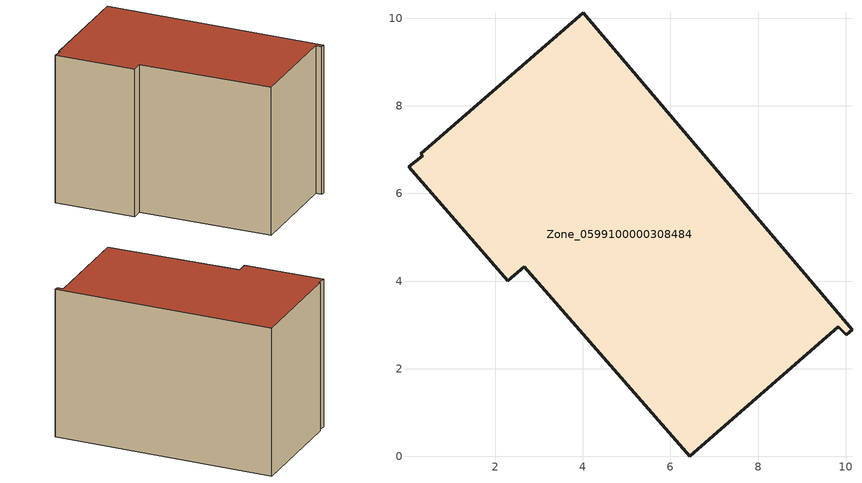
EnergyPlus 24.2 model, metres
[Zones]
Zone_0599100000308484
 floor ground (C_G): 6.44,0 2.66,4.33 2.29,4.01 0.02,6.61 0.35,6.86 0.3,6.9 4.01,10.13 10.14,2.89 10.01,2.78 9.83,2.96 z0
 wall outside (C_F): 2.66,4.33 6.44,0 9.83,2.96 10.01,2.78 10.14,2.89 4.01,10.13 0.3,6.9 0.35,6.86 0.02,6.61 2.29,4.01 2.66,4.33 z0:6.45
 roof outside (C_R): 0.3,6.9 0.35,6.86 0.02,6.61 2.29,4.01 2.66,4.33 6.44,0 9.83,2.96 10.01,2.78 10.14,2.89 4.01,10.13 z6.45
[BUILDING]
Pand.0599100000308484: North Axis=0; Terrain=City; Loads Convergence Tolerance Value=0.04; Temperature Convergence Tolerance Value=0.4; Solar Distribution=FullExterior; Maximum Number of Warmup Days=25; Minimum Number of Warmup Days=1
[Site:Location]
Rotterdam.The.Hague.AP_ZH_NLD Design_Conditions: Latitude=51.96; Longitude=4.45; Time Zone=1; Elevation=-4.5
[SITE:GROUNDTEMPERATURE:BUILDINGSURFACE]
18, 18, 18, 18, 18, 18, 18, 18, 18, 18, 18, 18
[MATERIAL] Thermal Absorptance=0.9; Solar Absorptance=0.7; Visible Absorptance=0.7
Name | Roughness | Thickness | Conductivity | Density | Specific Heat
G.TC.1946 | MediumSmooth | 0.15 | 1 | 540 | 1210
F.TC.1946 | Rough | 0.3 | 0.857143 | 1920 | 840
R.TC.1946 | MediumRough | 0.2 | 0.909091 | 1500 | 1000
[CONSTRUCTION]
C_G: G.TC.1946
C_F: F.TC.1946
C_R: R.TC.1946
[ZONE]
Zone_0599100000308484: Type=1; Multiplier=1; Ceiling Height=Autocalculate; Volume=Autocalculate; Floor Area=autocalculate; Part of Total Floor Area=Yes
[ZONEINFILTRATION:DESIGNFLOWRATE]
Infil_Zone_0599100000308484: Zone or ZoneList or Space or SpaceList=Zone_0599100000308484; Schedule=AlwaysOn; Design Flow Rate Calculation Method=Flow/Area; Flow Rate per Floor Area=0.003; Constant Term Coefficient=1; Temperature Term Coefficient=0; Velocity Term Coefficient=0; Velocity Squared Term Coefficient=0
[HVACTEMPLATE:ZONE:IDEALLOADSAIRSYSTEM]
Zone_0599100000308484: Maximum Heating Supply Air Temperature=50; Minimum Cooling Supply Air Temperature=13; Maximum Heating Supply Air Humidity Ratio=0.0156; Minimum Cooling Supply Air Humidity Ratio=0.0077; Heating Limit=NoLimit; Cooling Limit=NoLimit; Dehumidification Control Type=ConstantSensibleHeatRatio; Cooling Sensible Heat Ratio=0.7; Dehumidification Setpoint=60; Humidification Control Type=None; Humidification Setpoint=30; Outdoor Air Method=None; Outdoor Air Flow Rate per Person=0.00944; Outdoor Air Flow Rate per Zone Floor Area=0; Outdoor Air Flow Rate per Zone=0; Demand Controlled Ventilation Type=None; Outdoor Air Economizer Type=NoEconomizer; Heat Recovery Type=None; Sensible Heat Recovery Effectiveness=0.7; Latent Heat Recovery Effectiveness=0.65
[ZONECONTROL:THERMOSTAT]
ThermostatControl_Zone_0599100000308484: Zone or ZoneList=Zone_0599100000308484; Control Type Schedule=DualSetpointControlType; Control 1=Thermostat_Zone_0599100000308484; Temperature Difference Between Cutout And Setpoint=0
[THERMOSTATSETPOINT:DUALSETPOINT]
Thermostat_Zone_0599100000308484: Heating Setpoint Temperature Schedule=HeatingSetpoint_Zone_0599100000308484; Cooling Setpoint Temperature Schedule=CoolingSetpoint_Zone_0599100000308484
[SCHEDULE:COMPACT]
HeatingSetpoint_Zone_0599100000308484: Through: 12/31, For: AllDays, Until: 24:00, 21
CoolingSetpoint_Zone_0599100000308484: Through: 12/31, For: AllDays, Until: 24:00, 24
DualSetpointControlType: Through: 12/31, For: AllDays, Until: 24:00, 4
AlwaysOn: Through: 12/31, For: AllDays, Until: 24:00, 1
